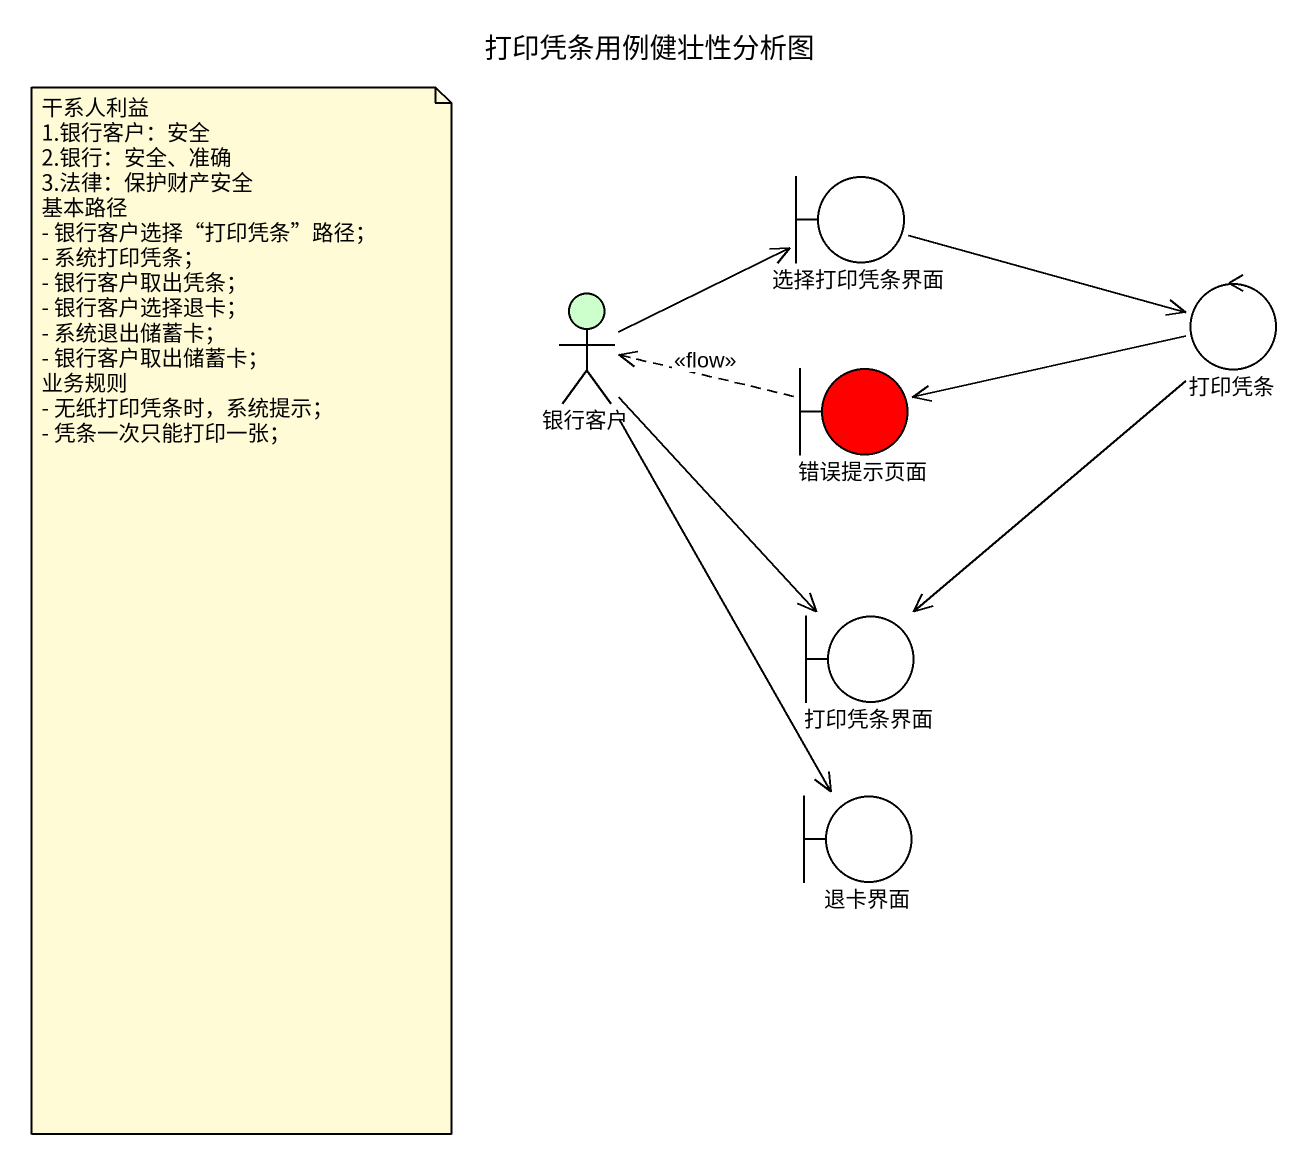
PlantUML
@startuml
title 打印凭条用例健壮性分析图
boundary 选择打印凭条界面
actor 银行客户 #CCFFCC
boundary 错误提示页面 #FF0000
control 打印凭条
boundary 打印凭条界面
boundary 退卡界面
选择打印凭条界面 -right-> 打印凭条
银行客户 -right-> 选择打印凭条界面
银行客户 --> 打印凭条界面
银行客户 --> 退卡界面
错误提示页面 .left.> 银行客户 : <<flow>>
打印凭条 -left-> 错误提示页面
打印凭条 --> 打印凭条界面
note as N1
  干系人利益
  1.银行客户：安全
  2.银行：安全、准确
  3.法律：保护财产安全
  基本路径
  - 银行客户选择“打印凭条”路径；
  - 系统打印凭条；
  - 银行客户取出凭条；
  - 银行客户选择退卡；
  - 系统退出储蓄卡；
  - 银行客户取出储蓄卡；
  业务规则
  - 无纸打印凭条时，系统提示；
  - 凭条一次只能打印一张；
end note
@enduml
